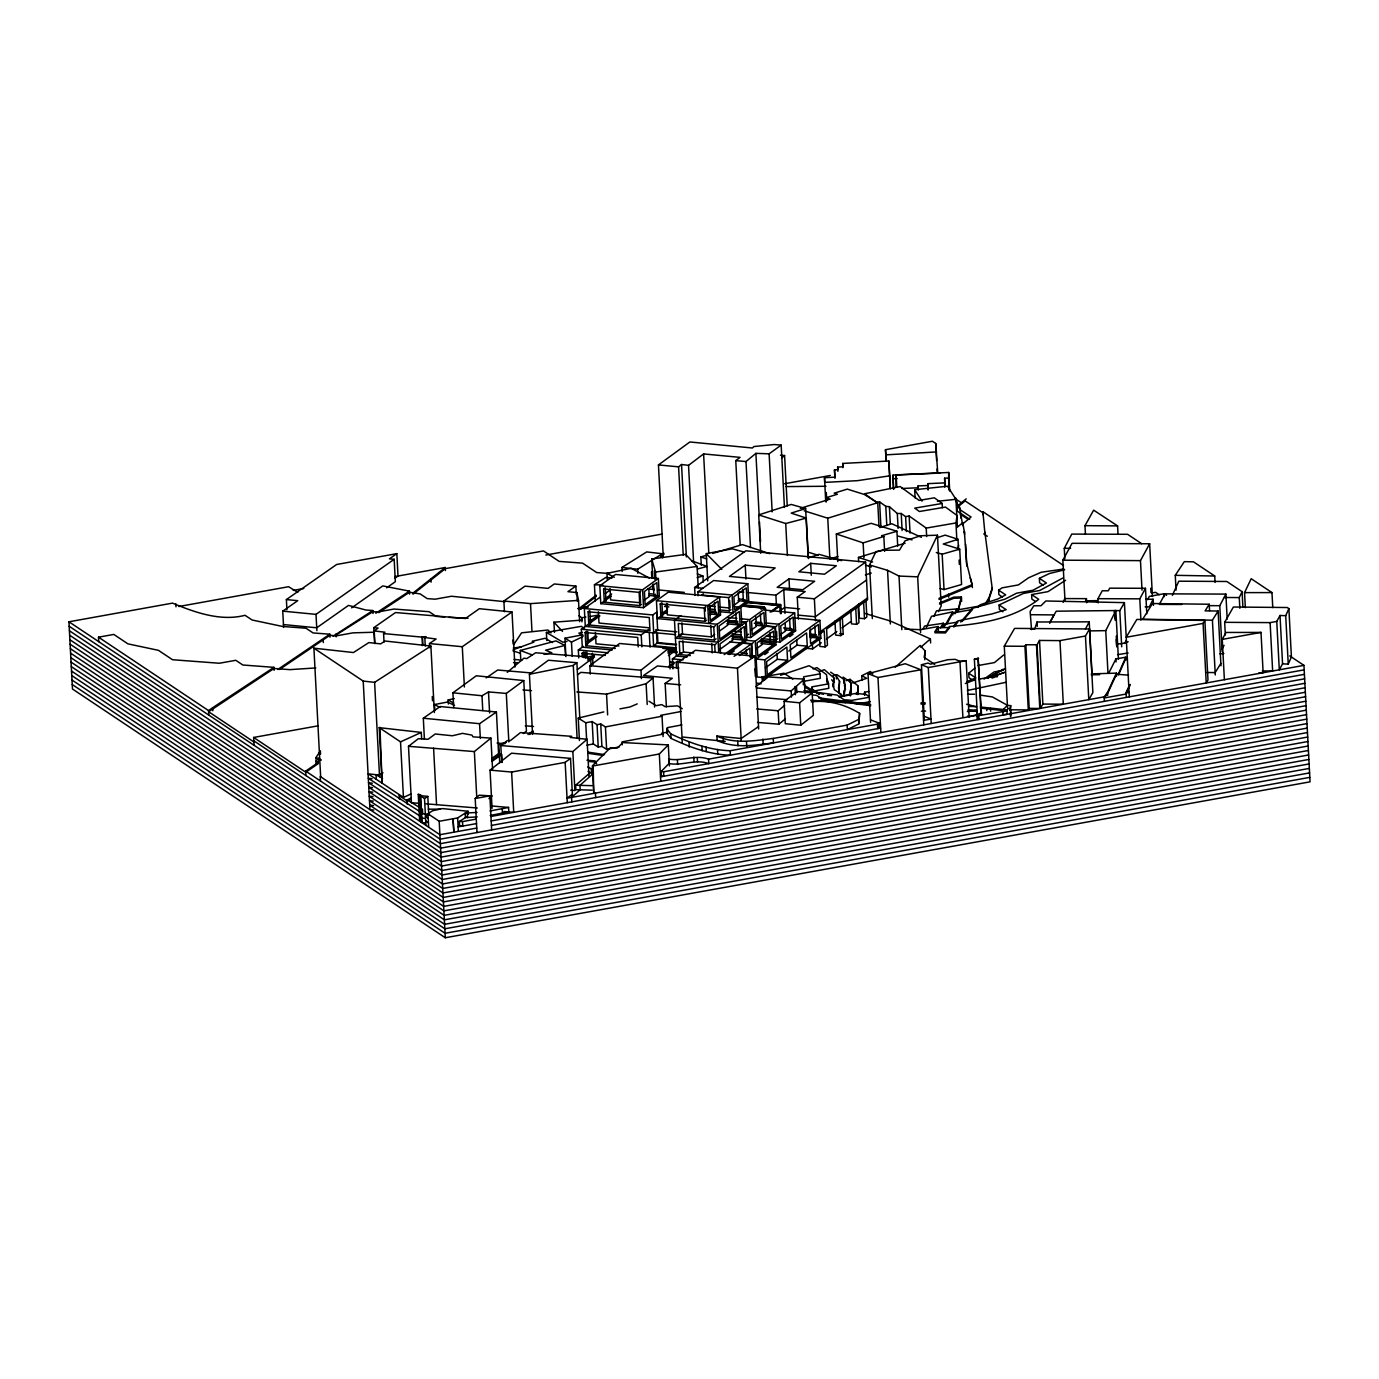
<?xml version="1.0" encoding="UTF-8"?>
<svg xmlns="http://www.w3.org/2000/svg" width="1379" height="1379" viewBox="0 0 1379 1379"><rect width="100%" height="100%" fill="white"/><g stroke="black" fill="none" stroke-linecap="round" stroke-linejoin="round"><path stroke-width="1.5" d="M857.876 694.62L857.772 685.639L850.05 679.33L845.965 680.709M857.962 694.102L857.772 685.639M895.954 486.787L896.16 474.859L948.718 472.48L949.7 491.079M944.77 487.028L944.632 478.203L948.597 478.03L948.718 472.48M864.512 694.93L864.581 692.189L868.667 691.465M893.368 488.942L892.971 475.134L939.926 473.066M927.946 489.631L927.808 483.65L944.546 482.891M832.83 675.986L836.881 674.624L843.638 679.14L845.241 684.829L843.896 696.067M1096.581 602.192L1096.77 600.623L1085.583 600.813L1086.445 598.641L1064.76 598.572L1063.106 602.33M833.157 686.966L833.864 677.83L824.383 669.694L820.315 671.056M833.519 686.414L833.864 677.83M839.552 681.329L838.742 691.982L839.552 681.329L836.295 675.934L830.641 672.159M956.854 539.965L955.957 522.951L957.043 515.505L945.494 507.076L919.397 511.506L914.742 508.127L942.15 503.473L942.374 507.731M958.06 548.79L958.595 545.067M803.267 684.811L803.681 676.813L820.057 673.848L820.281 678.33L803.905 681.295M858.496 719.528L847.137 725.113L847.361 729.594L858.721 723.992L859.617 713.339C844.913 704.41 828.693 699.911 811.231 701.859M858.721 723.992L859.617 713.339M895.161 667.229L920.172 645.475L925.257 651.129L924.137 657.318L934.721 664.385M924.74 659.731L925.257 651.129M1010.1 708.754L1010.704 705.652L1007.377 705.29L1002.774 710.082L1002.998 714.563L1007.153 714.356L1006.911 709.875C1013.841 701.963 1009.325 731.818 1010.704 705.652M845.241 684.829L844.172 695.533L843.948 691.051M957.784 611.173L961.387 596.952L953.785 597.141L939.513 602.968M958.353 610.259L961.439 598.055L953.837 598.245L939.564 604.088M849.292 694.602L850.929 688.328L850.36 695.947M984.796 604.519L989.036 597.693L992.242 587.868M1092.047 675.607L1089.238 621.843L1037.042 621.998L1034.664 629.152L1030.372 628.945M1118.403 673.883L1125.781 657.18L1115.904 658.955L1108.923 672.814M1118.472 675.003L1125.85 658.3L1127.453 658.007M1285.711 615.689L1280.022 615.482L1276.764 621.429L1279.298 669.815L1282.556 663.868L1288.245 664.075L1285.711 615.689L1288.882 608.622L1287.228 607.518L1233.378 607.019L1224.673 622.325L1225.328 634.943M1288.245 664.075L1291.416 657.007L1288.882 608.622M1172.357 595.366L1178.804 581.197L1226.827 581.49L1242.1 591.677L1242.875 606.639M1104.424 701.342L1104.183 696.86L1107.492 692.413L1116.438 673.124L1091.41 673.883M1129.47 685.208L1125.867 692.947L1126.384 696.843M1130.366 684.536L1125.919 694.068L1104.234 697.981L1107.561 693.534L1116.507 674.245L1128.574 675.141M1114.111 612.328L1114.921 610.587L1119.8 610.638L1124.419 602.64L1045.834 600.985L1041.024 605.726L1033.785 605.795L1030.13 611.604L1031.544 629.617M920.603 632.599L917.673 576.836L937.461 535.19L920.638 535.759L905.055 540.809L899.504 550.118L883.112 550.29L875.872 551.686L869.528 564.959L872.338 618.585M922.999 629.289L924.551 626.049L943.426 623.256L943.581 626.238L943.339 623.274L940.426 627.91M926.24 627.462L931.549 616.275L952.699 611.897L952.855 614.879M933.807 616.499L936.513 610.794L956.94 608.897L957.095 611.897M938.461 611.655L941.167 605.984L937.461 535.19M1239.842 608.26L1239.273 597.572L1242.1 591.677M1245.34 607.656L1244.547 592.625L1251.184 578.715L1271.972 592.591L1272.765 607.622M1145.708 599.244L1153.137 599.244L1149.362 606.846L1145.156 606.829M1107.958 672.935L1105.751 630.651L1115.87 610.552L1056.245 611.19L1050.229 621.395M1049.712 623.342L1054.021 614.913L1030.768 614.706M1085.48 628.979L1089.238 621.843M1064.812 558.771L1064.278 548.29L1071.759 534.087L1127.574 534.294L1141.64 543.671M1222.156 651.543L1219.76 605.691L1225.879 594.108L1164.979 593.849L1159.36 604.398L1181.734 604.485M1222.035 649.147L1224.052 645.338M1140.916 620.067L1139.795 598.848L1145.466 588.299L1109.699 588.161L1108.285 590.798L1102.235 590.781L1097.96 598.693L1098.184 602.933M952.699 611.897L944.718 626.083M946.908 623.894L952.751 613.017L972.557 609.432L962.059 621.498M954.94 612.638L956.94 608.897M954.992 613.758L957.009 610.018L980.228 605.898M1224.38 679.709L1222.259 639.391L1226.034 632.461L1261.009 632.409L1263.13 672.728L1259.01 672.728M1064.967 600.279L1062.864 560.184L1072.069 543.309L1149.655 543.757L1152.43 596.504M1142.019 590.16L1140.467 560.632L1149.655 543.757M1147.518 599.744L1149.328 596.4L1164.152 593.711L1166.6 595.349M1085.428 534.052L1084.98 525.675L1093.65 510.161L1117.593 525.899L1118.024 534.276M1039.525 640.442L1042.869 704.066L1040.387 708.358L1037.06 644.751L1039.525 640.442L1059.968 640.614L1085.463 636.012L1089.531 628.979L1014.582 628.393L1004.291 646.148L1007.515 707.651M1124.54 643.476L1126.384 640.27M1007.377 705.29L992.449 696.964L980.503 695.137M1009.687 709.771L1028.286 709.926L1024.942 646.303L1025.855 644.769L1037.06 644.751M1028.286 709.926L1029.182 708.375L1025.855 644.769M1203.091 623.394L1204.867 620.429L1136.848 619.43L1126.195 637.27L1203.091 623.394L1206.229 682.984L1207.987 680.002L1204.867 620.429M856.118 694.258L857.721 691.62M985.916 603.933L989.105 598.814L992.294 588.988L984.865 532.104M1218.105 611.035L1212.417 620.171L1142.657 619.309L1152.499 603.537L1209.228 604.243L1205.091 610.88L1218.105 611.035L1220.967 665.833M1220.846 663.454L1215.158 672.59L1206.711 672.487M904.745 629.048L920.448 629.686L938.203 626.531L934.91 631.668L945.373 631.806L949.597 626.462C980.624 624.153 1013.444 618.861 1038.697 599.313L1031.63 594.59L1031.871 599.072L1035.405 601.434M941.478 627.479L943.477 624.377L957.819 622.067L953.854 627.066M316.325 763.932L315.981 757.588L320.376 750.814L320.549 754.175M1176.046 590.178L1175.27 575.319L1184.32 561.649L1193.456 561.822L1214.727 576.008L1215.071 582.386M513.574 644.855L521.59 632.823L547.946 630.013L551.031 632.892M666.729 728.698L670.815 733.938C689.534 742.643 708.996 750.107 730.163 750.728L730.405 755.209C709.237 754.589 689.776 747.125 671.056 738.42L666.971 733.18L667.453 727.629L681.915 724.906M666.971 733.18L667.453 727.629M953.803 625.945L957.767 620.946L991.829 613.983L1006.187 609.69L999.12 604.985L1023.408 593.435L1039.783 590.471L1062.761 578.06M960.68 622.05L972.505 608.311L1004.826 599.227L1016.582 593.194L1032.957 590.246L1046.437 583.024L1039.387 578.318L1049.471 573.509L1064.657 569.768M492.062 808.335L490.062 770.137L511.54 753.193L570.51 758.381L572.509 796.579M791.494 697.136L791.167 690.931L804.267 679.123L768.31 676.968L755.847 686.552M979.4 713.408L976.78 715.925L1006.98 710.995L980.331 708.099M977.694 607.449L980.159 604.778L997.913 598.951L1005.705 594.883L998.655 590.178L1002.085 587.85L1018.46 584.903L1028.596 577.784L1041.128 572.268L1063.899 569.01M384.034 642.062L383.586 633.582L384.913 632.203L374.209 630.927L374.864 643.648M659.317 754.003L668.298 744.901L622.808 742.574L617.413 748.021L610.414 747.659L592.332 765.879L593.763 793.218L593.177 765.931L659.317 754.003L660.748 781.324M668.763 759.053C682.157 761.656 695.171 754.175 708.547 759.139L708.789 763.621C695.412 758.657 682.398 766.138 669.005 763.535L669.039 758.795M661.041 771.585L663.558 771.775L663.782 776.256L661.282 776.067L661.041 771.585L669.263 763.276M422.474 645.596L422.043 637.115L426.077 636.615L424.818 637.512L425.266 645.993M920.844 647.234L930.411 638.908L890.213 620.946L864.995 613.448M501.68 761.966L500.818 745.556L572.854 751.555L587.075 739.316L589.005 776.239M592.16 790.15L575.87 789.702L575.629 785.22L588.885 773.809M781.548 458.052L784.582 455.535L787.237 505.938M740.161 544.515L735.765 460.638L746.005 461.534L755.899 453.363L769.12 453.812L781.169 445.107L784.444 507.472M756.795 708.961L778.17 710.771L784.668 705.41M757.502 722.406L778.876 724.216L785.375 718.838M969.661 519.349L957.112 510.988L956.888 506.507L966.196 498.836M956.836 527.571L962.783 522.693L964.455 532.604M962.835 523.813L971.057 517.039L960.008 509.661L958.922 505.99L965.11 500.905L982.934 512.781M972.523 680.037L968.989 677.692L968.747 673.211L974.953 668.108M1003.757 654.939L994.431 662.592L978.073 665.54M576.887 691.93L606.553 694.12L646.113 683.708L653.077 678.003L654.594 707.082M412.942 593.091L445.262 567.51L445.417 570.51M476.979 832.554L475.203 798.493L479.271 795.183L489.89 795.855L491.665 829.899M419.837 803.371L411.459 802.768L408.494 746.315L474.359 751.572L490.924 738.127L492.562 769.482M488.907 798.596L492.234 795.907M277.696 669.522L329.84 634.202L329.995 637.184M333.046 636.271L372.83 610.535L372.985 613.517M590.281 674.107L589.85 665.712L640.976 670.211L668.987 647.992L670.073 668.97M577.525 674.969L580.8 672.366L653.077 678.003M663.299 557.392L658.455 464.93L678.589 466.843L681.536 464.516L688.535 465.344L703.6 453.932L740.04 457.363L735.765 460.638M784.099 701.29L799.596 702.807L812.197 692.947L813.369 715.356L800.768 725.216L785.272 723.682L784.099 701.29L797.407 691.534L812.197 692.947M579.404 608.242L596.228 595.194M579.473 609.363L596.28 596.314M412.993 594.211L445.331 568.631L543.498 550.928L559.15 561.391L582.593 563.149L596.711 572.561L609.484 573.526M408.494 746.315L418.337 738.696L428.093 739.265L435.23 733.99L452.381 735.765L462.534 733.352L471.946 735.11L472.963 736.851L490.924 738.127M589.85 665.712L619.585 643.493L668.987 647.992M500.818 745.556L507.248 740.644L510.471 740.54L520.486 732.577L571.682 736.334L570.182 737.42L587.075 739.316M507.248 672.349L523.986 658.197L526.847 658.559L535.69 652.767L586.265 656.818L590.729 659.61L591.074 665.971M577.387 669.625L590.729 659.61M532.553 734.352L529.415 674.279L573.285 665.419L576.887 662.73L579.818 718.511M490.062 770.137L511.626 772.033L565.166 762.38L570.51 758.381M572.388 794.235L567.045 798.217L1303.948 665.367L1310.05 781.841L445.296 937.754L72.466 689L68.95 621.791L172.513 603.123C194.577 612.328 220.726 621.67 245.031 615.293L252.098 619.998L282.592 626.462L306.017 628.221L313.085 632.944L329.84 634.202M374.209 630.927L378.087 628.048L373.795 627.686L374.588 642.511M529.415 674.279L548.411 660.231L576.887 662.73M453.691 707.565L452.915 692.81L481.995 695.757L488.494 691.913L506.3 693.43L523.779 680.554L526.433 731.163L523.262 733.507M658.455 464.93L689.862 441.969L752.4 448.003L753.899 446.555L774.257 444.538L781.169 445.107M452.915 692.81L476.307 675.779L523.779 680.554M666.385 706.806L665.161 683.467L672.28 678.296L643.51 675.555L657.421 665.971L678.847 667.97M419.819 795.373L420.595 794.821L422.008 821.694L421.233 822.263L419.819 795.373L418.251 794.338L419.664 821.212L422.008 821.694M527.985 734.559L533.035 730.904M529.726 734.473L533.104 732.025M599.831 585.747L615.603 574.457L658.369 578.49L659.3 596.418L643.545 607.708L600.779 603.657L599.831 585.747L642.597 589.781L658.369 578.49M603.623 589.005L605.295 587.799L605.984 601.02L604.312 602.209L603.623 589.005L639.115 592.349L640.787 591.16M584.334 608.501L652.767 614.965L656.714 612.138L657.645 630.065L653.698 632.892L585.282 626.411L584.334 608.501L600.106 597.21M605.364 593.453L610.604 589.678M605.467 598.452L611.673 594.004M588.126 611.759L649.285 617.533L649.974 630.755L588.816 624.963L588.126 611.759L589.798 610.552M600.779 603.657L611.276 596.142M590.178 621.05L598.469 615.12L590.091 616.482M612.207 649.992L582.283 647.165L581.335 629.238L599.917 615.93M588.816 624.963L590.505 623.773L589.902 612.448M615.275 648.492L585.816 645.717L585.127 632.496L586.799 631.289M644.045 600.279L649.25 596.555L648.854 589.005M587.247 641.752L595.694 635.702M604.312 602.209L639.804 605.571L641.494 604.364M653.301 584.144L653.905 595.487L655.577 594.28M578.749 657.955L578.335 649.974L583.403 646.355M586.782 643.941L596.917 636.684M585.816 645.717L587.488 644.51L586.902 633.185M657.542 595.814L645.113 604.709L644.424 591.505L656.835 582.61L657.542 595.814L653.905 595.487M582.317 657.007L582.128 653.232L583.8 652.043L584.093 657.697M698.067 595.797L697.86 591.815L713.615 580.525L747.832 583.748L748.78 601.675L717.252 624.256L657.369 618.602L656.438 600.675L668.263 592.212L719.579 597.055L720.51 614.982L708.703 623.446L707.755 605.519L719.579 597.055M660.231 603.933L661.903 602.726L662.592 615.948L660.92 617.154L660.231 603.933L704.273 608.087L705.945 606.898M587.626 660.076L594.383 655.232M667.867 604.14L664.592 606.501L668.867 606.898M589.419 660.644L594.47 657.025M695.05 595.452L694.637 587.488L745.849 550.807L865.598 562.115L867.563 599.762L826.59 629.1L827.434 645.234L825.073 646.923L819.936 646.441L819.522 638.374M660.644 614.396L667.436 609.535L667.126 603.864M657.369 618.602L667.505 611.345M581.335 629.238L641.218 634.892L649.095 629.255M703.324 593.866L701.652 595.073L728.595 597.607L730.267 596.418M745.229 565.131L729.474 576.405L759.398 579.249L775.17 567.958L745.229 565.131L745.953 579.059M680.795 615.689L674.486 620.205L676.365 656.059L687.052 657.059M675.676 634.668L652.888 632.513L653.577 645.734L657.111 643.183L675.779 644.941M697.86 591.815L732.077 595.038L747.832 583.748M681.726 633.616L675.417 638.132L718.183 642.166L745.763 622.412L746.711 640.339L727.75 653.922M715.442 625.618L713.77 626.824L678.278 623.463L678.968 636.684L682.519 634.15L711.374 636.874L714.684 634.495M660.92 617.154L704.962 621.308L706.634 620.119M714.512 602.709L715.115 614.051L716.787 612.845L710.495 612.242M718.752 614.379L710.271 620.447L709.582 607.243L718.063 601.175L718.752 614.379L715.115 614.051M667.781 651.198L671.159 648.785M733.507 605.536L738.713 601.813L738.23 592.384M667.85 652.991L673.417 649.026M677.089 651.595L670.677 650.991L670.728 652.095L674.676 649.285M718.924 609.846L729.284 610.828L730.956 609.639M742.781 589.419L743.367 600.744L745.039 599.537M668.453 655.594L673.59 651.905M747.004 601.089L734.593 609.966L733.904 596.762L746.315 587.868L747.004 601.089L743.367 600.744M672.935 668.832L672.418 658.869L681.088 652.663M716.373 643.545L714.701 644.734L679.209 641.39L679.899 654.611L683.45 652.06L693.758 653.043M788.995 578.852L777.187 587.316L802.837 589.729L814.661 581.266L788.995 578.852L789.529 588.799M810.68 563.322L798.855 571.785L824.504 574.216L836.329 565.752L810.68 563.322L811.3 575.267M668.936 666.091L674.072 662.42M668.987 667.212L674.124 663.54M676.503 667.798L676.21 662.127L677.882 660.937L682.019 736.972L725.199 741.368M719.648 630.944L727.922 625.015L727.629 619.361M748.09 592.556L775.877 595.176L783.755 589.522L805.146 591.557L797.269 597.193L798.407 619.102M678.968 636.684L714.46 640.046L716.132 638.839M735.834 612.983L736.42 624.308L738.093 623.101L727.664 622.119M761.018 609.294L764.397 606.863L764.121 607.984L742.747 605.967M740.058 624.653L719.769 639.184L719.08 625.963L739.368 611.431L740.058 624.653L736.42 624.308M741.161 618.792L749.711 619.602L765.466 608.311L766.414 626.221L750.659 637.512L746.367 637.115M742.04 621.774L746.229 622.17L747.901 620.964M770.12 612.069L780.635 604.536L781.1 613.5M771.24 611.638L779.997 605.364L780.411 613.431M771.912 611.707L780.669 605.433L744.332 602.002M719.148 649.905L732.801 640.115L732.508 634.461M751.159 630.1L756.364 626.376L755.864 616.93M779.98 610.845L784.703 607.449L799.665 608.863M740.713 628.083L741.299 639.408L742.988 638.201L732.542 637.219M748.59 634.185L746.918 635.374L746.229 622.17M760.415 613.965L761.001 625.29L762.69 624.084L754.296 623.291M724.165 654.629L744.936 639.753L744.246 626.531L720.01 643.89L720.51 653.318M764.638 625.635L752.227 634.53L751.538 621.308L763.949 612.414L764.638 625.635L761.001 625.29M729.129 654.56L734.249 650.905M734.076 656.318L751.314 643.976L752.055 657.904M743.367 642.924L751.779 643.717L753.451 642.511M755.261 641.149L774.964 627.031L775.912 644.958L756.209 659.059L764.759 659.869L819.919 620.36L820.867 638.287L765.69 677.796L757.14 676.986L755.261 641.149L731.749 638.925M765.069 625.807L775.429 626.79L777.101 625.583M766.069 622.998L778.911 624.222L794.666 612.931L795.614 630.841L779.842 642.131L760.605 640.321M797.269 597.193L814.368 598.814L865.598 562.115M739.42 655.525L749.797 648.078L750.297 657.524M755.692 649.25L762.001 644.734L761.708 639.063M780.342 634.719L785.547 630.979L785.151 623.429M754.141 655.732L752.469 656.938L751.779 643.717M769.913 632.685L770.499 644.027L772.171 642.821L759.553 641.631M761.604 638.632L776.118 639.994L777.79 638.805M789.615 618.585L790.201 629.91L791.874 628.703L783.582 627.928M774.136 644.355L757.778 656.076L757.088 642.855L773.447 631.151L774.136 644.355L770.499 644.027M793.839 630.255L781.428 639.149L780.738 625.928L793.149 617.034L793.839 630.255L790.201 629.91M866.529 580.042L815.317 616.741L798.2 615.12M764.776 654.56L768.155 652.146M789.771 636.65L793.046 634.306M765.466 667.781L777.308 659.3L787.564 660.265L786.875 647.061L766.586 661.592L767.276 674.796L787.564 660.265M788.822 651.043L797.01 645.182L807.267 646.165L806.577 632.944L790.219 644.648L790.925 657.869L807.267 646.165M819.402 632.392L867.477 597.969M819.488 634.185L824.228 630.806L825.073 646.923M814.868 626.014L815.454 637.339L817.126 636.15M819.092 637.684L810.628 643.752L809.921 630.548L818.402 624.48L819.092 637.684L815.454 637.339M806.163 648.337L812.576 648.94L821.246 642.735M826.452 639.011L836.846 631.565M842.052 627.824L850.722 621.619M834.967 621.05L835.691 635.15L840.828 635.633L843.19 633.944L842.345 617.809M850.722 609.759L851.464 623.86L856.6 624.342L858.962 622.653L858.117 606.536M858.6 604.105L859.341 618.223L864.478 618.706L866.839 617.016L865.995 600.882M492.096 760.157L500.663 754.072M492.148 761.277L500.732 755.192M576.319 594.59L575.87 586.075L567.941 591.677L576.836 592.539L578.525 600.382L579.645 621.705M395.049 578.129L398.014 576.026L396.842 553.634L389.43 558.857L394.17 559.305L395.342 581.697L386.654 587.816M283.609 627.428L282.747 611.138L316.015 614.362L394.17 559.305M351.611 607.863L382.793 585.903L409.442 591.143L409.597 594.125M504.438 611.69L503.887 601.02L525.02 586.144L548.066 588.385L554.324 583.972L575.87 586.075M208.781 715.098L208.557 710.616L212.642 707.737L273.956 667.35L274.111 670.332M580.887 609.242L584.179 606.932L587.799 607.07M499.732 762.759L498.767 744.436L506.248 742.367M286.918 609.759L286.384 599.572L336.631 564.494L396.842 553.634M429.714 647.802L429.49 643.562L462.293 646.717L512.023 611.983L514.919 667.074M282.747 611.138L297.743 600.675L286.384 599.572M373.795 627.686L395.514 612.535L465.447 618.516L479.323 608.708L512.023 611.983M424.404 739.178L423.319 718.218L440.16 706.531L496.423 712.012L498.715 756.071M423.319 718.218L479.564 723.699L496.423 712.012M491.855 758.364L498.595 753.675M305.948 775.601L305.707 771.12L318.342 762.397L318.118 757.933L321.359 760.088M486.235 677.899L497.664 670.022L531.984 673.004M429.49 643.562L436.126 639.011L424.818 637.512M754.83 656.283L695.481 650.267L678.089 662.161L737.455 668.194L754.83 656.283L758.64 728.957M758.519 726.612L741.144 738.523L716.873 736.058L717.149 740.557C735.455 748.831 754.537 745.177 773.498 742.919L773.257 738.437L847.137 725.113M660.438 555.582L663.902 553.22M660.507 556.702L663.954 554.341M409.442 591.143L375.829 613.259M378.656 612.621L409.494 592.263L420.147 593.901L427.197 598.607L435.109 599.193L451.485 596.245L505.248 601.727M279.506 669.487L329.891 635.323L336.562 635.822L352.938 632.858L372.847 632.271M428.662 827.21L427.955 813.782L432.575 810.766L442.452 808.577L468.067 811.266L468.222 814.265M877.458 724.165L879.406 723.268L879.647 727.733L877.699 728.646L877.458 724.165L730.163 750.728M1003.102 669.28L987.692 678.158M320.652 776.756L313.912 648.182L363.211 681.088L374.605 682.329L430.886 646.062L434.368 712.495M382.983 772.792L379.466 775.067L368.072 773.826L403.444 797.407L410.994 793.976M453.001 818.781L453.881 832.192L453.053 818.747M427.955 813.782L439.194 821.263L457.638 817.954L468.067 811.266M476.272 819.109L462.534 821.591L462.775 826.073L459.586 825.952L459.345 821.488L466.498 816.902M425.939 825.4L424.525 798.51L427.8 796.424L428.783 815.041M336.08 634.995L372.882 611.655L377.587 612L393.963 609.053L429.11 611.69L436.178 616.396L444.693 617.034M595.28 601.02L594.435 584.73L605.898 577.439L612.086 577.939M988.519 677.761L999.189 671.004M622.188 571.492L621.981 567.424L646.717 551.91L662.351 553.737L662.575 557.806M621.981 567.424L637.65 569.234L662.351 553.737M984.054 679.089L994.121 671.935L1003.291 670.263M1065.605 580.249L1048.006 591.643L1031.63 594.59M1005.446 668.505L993.725 674.555L997.241 676.899M862.013 680.192L861.772 675.71L870.339 671.487L872.89 673.986M565.924 656.559L564.959 638.236L571.475 642.097L582.61 636.719M379.932 727.319L382.138 783.203L379.225 727.647L421.302 732.421L421.629 738.834M382.604 778.394L376.071 774.826L376.312 779.307M379.225 727.647L400.531 741.868L421.302 732.421M407.357 804.353L407.133 799.872L410.89 798.165M410.942 799.286L407.184 800.992L399.307 795.735M939.013 598.331L972.229 584.593L970.23 577.835M939.065 599.451L972.298 585.713L966.627 563.097L965.628 544.171M637.236 703.893L630.013 706.979L619.947 708.875M991.242 677.417L1004.05 672.538M966.627 681.709L975.815 677.916L968.747 673.211M992.122 678.106L997.5 676.003M965.3 683.536L974.712 679.899M809.214 557.65L819.005 554.341L841.552 560.65M792.856 679.14L784.03 673.245L761.949 676.934L764.569 679.95M762.328 681.364L762.087 676.882M780.6 675.245L809.042 665.729L819.16 671.435L820.057 673.848M813.041 668.936L816.954 667.626L826.504 674.641L827.641 683.432M852.756 682.984L866.702 678.313L861.772 675.71M937.082 537.776L945.132 535.104L958.009 539.292L958.543 549.687M760.725 553.289L758.709 514.901L791.236 504.438L805.612 508.523L808.18 557.564M1004.86 672.28L991.087 676.951L978.797 679.175M958.009 539.292L943.27 544.015L959.715 549.135L961.577 584.524L944.029 589.591L940.133 588.471M805.612 508.523L791.201 513.109L806.267 518.09L808.387 558.598M879.647 527.605L891.799 523.744L921.379 537.31M826.211 502.059L825.987 497.767L837.432 494.234L834.157 493.182L847.309 489.114L864.185 494.406L877.751 502.714L878.992 526.313M800.303 508.334L830.158 499.095L825.987 497.767M804.198 510.799L827.762 518.211L877.751 502.714M829.882 558.978L837.898 556.495M837.794 561.581L836.346 533.983L871.097 523.313L896.936 531.243L897.712 546.118M836.346 533.983L863.133 542.878L883.836 536.5L884.611 551.359M865.374 574.905L871.252 573.078M858.652 561.667L858.427 557.426L905.107 543.205M513.143 649.75L533.863 642.166L532.191 641.304L545.153 638.253L552.41 642.58M967.369 690.5L1005.687 682.364M701.273 565.218L700.842 556.961L706.772 555.185M712.702 553.427L742.367 544.602L769.758 553.703M896.936 531.243L881.646 535.724L883.836 536.5M936.324 552.514L942.167 554.203L959.715 549.135M697.395 569.044L706.944 566.441L691.896 560.839M697.136 577.629L702.945 576.043L703.256 582.145M870.597 722.424L868.029 673.676L905.245 663.73L920.913 669.763L923.792 724.854M520.814 660.61L520.279 650.44L555.996 640.907L564.942 645.458L565.476 655.646M758.709 514.901L785.72 523.52L806.267 518.09M924.275 718.683L921.448 664.747L927.981 663.075L930.635 664.144L947.804 659.714L955.164 659.334L959.956 661.282L966.162 660.696L969.109 716.684L967.575 716.08M968.041 709.651L976.487 710.323L977.573 719.131L974.367 659.214L978.125 658.248L981.538 714.443L663.558 771.775M977.315 715.218L981.538 714.443M564.942 645.458L545.584 650.198L551.841 652.767L544.015 654.404M976.487 710.323L967.334 711.598M977.177 711.288L968.092 710.771M969.058 716.666L977.349 714.65M448.365 704.014L448.158 699.946L454.277 698.601M607.277 579.456L606.967 573.354L631.134 568.286L649.492 578.146M489.976 810.955L508.575 807.439L508.817 811.921L490.2 815.437M564.959 638.236L582.679 634.788M434.816 710.65L434.506 704.548L447.451 702.049L454.536 705.393M579.421 740.489L578.249 718.097L585.73 722.786L592.16 721.562L597.055 724.664L600.727 723.975L605.433 726.905L662.041 716.235L663.109 736.593M681.226 711.461L660.61 715.356L662.041 716.235M586.902 745.177L593.332 743.971L598.227 747.073L601.899 746.384L606.622 749.314L619.188 746.935M667.729 732.111L661.541 733.283L662.971 734.162L622.084 741.868L622.239 744.85M582.438 632.444L578.887 633.116L583.231 635.96M567.062 641.407L562.822 642.2L546.394 632.409L546.808 640.545M603.83 711.892L578.249 718.097M886.007 460.362L885.456 449.709L932.411 441.246L935.72 443.452L937.754 473.187M784.668 483.719L830.33 475.479M178.891 606.501L288.573 586.713L297.778 592.349M293.227 590.402L303.794 588.505M394.618 576.646L445.262 567.51M545.843 555.03L662.058 534.087M98.736 641.666L98.495 637.184L113.802 634.426L127.919 643.855L158.413 650.319L172.53 659.731L219.399 663.247L235.775 660.3L242.842 665.006L273.956 667.35M315.808 667.936L289.762 669.642L274.025 668.47L208.608 711.736L253.874 741.936M585.782 657.335L593.97 655.87M254.046 745.298L253.633 737.455L318.066 725.837M1151.465 593.056L1155.568 592.315L1159.136 594.694M819.333 693.878L812.265 689.172L812.179 686.811L828.555 683.846L828.796 688.328L812.421 691.293M921.448 664.747L928.291 667.522L966.162 660.696M974.367 659.214L978.607 658.455M868.029 673.676L877.975 677.503L920.913 669.763M1116.645 643.786L1121.541 643.786L1128.16 641.718M839.466 696.361L855.842 693.413L865.874 694.395L869.408 696.757M839.018 696.929L851.308 694.706M1224.673 622.325L1270.111 622.618L1276.764 621.429M868.322 697.412L851.946 700.36L844.138 699.774L837.07 695.068L803.957 690.569M870.287 701.635L861.185 703.29L823.711 700.067L816.644 695.361L812.421 694.93M1222.259 639.391L1261.009 632.409M716.908 736.076C735.231 744.35 754.296 740.695 773.257 738.437M475.203 798.493L489.89 795.855M708.547 759.139L880.629 728.112M923.551 720.372L930.98 719.045L924.137 716.27M660.507 776.842L1104.183 696.86M1125.867 692.947L1129.091 692.379M490.958 816.454L1304.172 669.849M458.104 826.9L476.513 823.591M491.2 820.936L1304.413 674.331M476.755 828.072L439.901 834.709L368.779 787.254L372.571 787.668M491.424 825.418L1304.655 678.813M1304.879 683.294L440.142 839.19L369.02 791.736L372.813 792.149M1305.12 687.759L440.366 843.672L369.244 796.217L373.054 796.631M1305.361 692.241L440.608 848.154L369.486 800.699L373.278 801.113M1305.585 696.723L440.832 852.636L369.727 805.181L373.519 805.595M1305.827 701.204L441.073 857.117L320.187 776.446L320.428 780.928M1306.051 705.686L441.314 861.599L305.707 771.12M1306.292 710.168L441.539 866.064L253.805 740.816M1306.534 714.65L441.78 870.545L68.95 621.791M1306.758 719.131L442.021 875.027L69.191 626.273M1306.999 723.613L442.245 879.509L69.415 630.755M1307.24 728.095L442.487 883.991L69.657 635.236M1307.464 732.559L442.711 888.472L69.881 639.718M1307.706 737.041L442.952 892.954L70.122 644.2M1307.93 741.523L443.193 897.436L70.363 648.664M1308.171 746.005L443.417 901.918L70.588 653.146M1308.412 750.486L443.659 906.399L70.829 657.628M1308.637 754.968L443.9 910.864L71.07 662.11M1308.878 759.45L444.124 915.346L71.294 666.591M1309.119 763.932L444.366 919.827L71.536 671.073M1309.343 768.413L444.59 924.309L71.76 675.555M1309.585 772.895L444.831 928.791L72.001 680.037M1309.809 777.36L445.072 933.273L72.242 684.518M942.15 503.473L934.393 497.819L919.121 500.387L900.177 486.546L864.616 493.751L876.441 502.37L879.595 501.853L885.801 506.352L889.403 506.662L897.315 513.505L901.228 513.488L905.607 516.625L909.157 516.022L926.223 528.088L955.957 522.951M546.394 632.409L581.386 626.325L584.575 628.893M707.72 580.869L706.289 553.617L732.283 548.825L744.453 552.169M1117.576 654.646L1128.143 653.008M889.61 475.841L857.479 480.668L824.711 482.391L824.504 477.72L834.898 477.168L834.485 469.86L837.76 469.687L837.674 467.085L842.879 466.809L842.707 463.43L888.869 461.017L890.317 488.597L888.869 461.017M578.852 615.689L581.731 617.723L585.92 617.102M579.214 608.432L587.54 607.225M577.646 608.57L587.833 607.088M652.732 578.18L651.715 558.943L685.604 554.392L697.119 566.441L698.239 587.816M651.715 558.943L655.525 572.026L697.119 566.441M513.281 648.027L521.262 646.958M1219.915 653.853L1223.862 653.405M915.104 497.974L914.673 489.717L947.511 486.201L955.94 499.301L957.354 526.175M937.444 501.267L955.94 499.301M477.255 816.902L465.412 817.592L465.188 813.11L477.031 812.421M554.461 632.375L553.927 622.188L582.214 620.085M376.071 774.826L381.914 774.412M503.887 601.02L530.519 603.623L578.525 600.382M885.456 449.709L886.042 454.846L936.651 451.916M1006.911 709.875L980.279 706.979M901.987 488.494L918.138 487.77L918.104 485.925L927.722 485.494M892.851 478.754L897.108 478.582M868.012 703.514L856.807 703.962L870.718 705.703M921.413 711.219L925.637 711.081M920.948 702.928L925.137 702.859M921 704.048L925.188 703.979M969.334 706.462L976.591 706.634M1088.945 630.91L1105.751 630.651M1091.237 674.814L1099.649 674.676M786.082 486.597L825.969 486.27M967.575 694.258L974.539 694.223M428.283 809.197L439.953 809.128M1244.547 592.625L1271.972 592.591M1064.278 548.29L1070.587 548.325M1097.96 598.693L1139.795 598.848M1209.228 605.64L1219.76 605.691M1084.98 525.675L1117.593 525.899M1062.864 560.184L1140.467 560.632M1224.466 597.486L1239.273 597.572M1262.319 670.935L1272.645 671.004L1270.111 622.618M1004.291 646.148L1024.942 646.303M1042.869 704.066L1063.312 704.221L1059.968 640.614M1029.182 708.375L1039.8 708.461L1036.474 644.855M468.067 618.24L448.951 617.361M588.574 620.171L592.815 620.222M513.522 662.678L517.556 662.747M1175.27 575.319L1214.727 576.008M810.576 700.204L870.666 704.583M575.629 785.22L591.919 785.668M459.345 821.488L462.534 821.591M594.435 584.73L602.882 585.041M869.528 564.959L887.559 570.32L899.005 576.06L917.673 576.836M780.462 455.225L784.582 455.535M426.094 803.836L477.306 808.008M372.83 610.535L365.814 610.001L348.508 605.398L316.722 627.79L283.453 624.566M976.711 714.805L978.694 714.96L978.935 719.442L976.953 719.286M586.937 760.225L595.09 760.898L596.624 763.776M589.04 761.518L595.159 762.018M570.665 790.184L574.888 790.529L572.854 751.555M497.078 743.04L504.99 743.712M756.33 687.931L791.167 690.931M827.521 695.326L831.503 695.671M756.588 697.05L787.099 699.687M665.161 683.467L680.657 684.829M491.941 805.991L508.575 807.439M503.938 811.49L513.729 812.352L511.626 772.033M522.934 689.879L531.518 690.655M525.261 725.768L533.535 726.509M383.586 633.582L422.043 637.115M498.767 744.436L502.266 744.763M694.637 587.488L703.187 588.299M739.54 591.746L743.815 592.143M647.94 588.954L654.353 589.557M658.628 589.953L684.294 592.384M738.834 598.951L742.971 599.348M738.075 600.658L780.635 604.536M746.142 602.433L780.359 605.657L780.79 613.724M649.302 593.694L653.491 594.09M648.613 595.4L659.3 596.418M743.022 604.847L764.397 606.863M743.057 605.743L764.449 607.76M741.954 606.088L765.466 608.311M734.473 606.708L740.885 607.329L741.833 625.239L726.871 623.825M764.724 610.087L794.666 612.931M656.438 600.675L707.755 605.519M708.668 606.002L715.08 606.605M719.355 607.019L730.043 608.036L729.646 600.468M708.565 608.863L714.77 609.466M794.27 617.93L819.919 620.36M709.495 610.742L715.908 611.345M720.183 611.759L733.007 612.966L732.077 595.038M709.823 613.965L720.51 614.982M728.336 617.568L736.886 618.378M660.989 612.552L667.402 613.155M755.382 621.998L761.794 622.601M727.354 620.378L737.834 621.377M705.738 618.516L667.246 614.862L666.643 603.537M726.526 620.602L737.213 621.601M741.488 622.015L745.763 622.412M755.726 625.221L774.964 627.031M839.777 633.616L843.19 633.944M784.91 629.841L795.614 630.841M809.835 634.047L816.247 634.65M810.921 635.564L815.058 635.943M809.921 635.84L816.334 636.443M810.162 637.27L820.867 638.287M734.852 631.358L741.281 631.978M766.19 636.184L776.877 637.201L776.584 631.53M732.232 633.995L740.626 634.788M649.319 627.807L599.003 623.049L598.4 611.724M731.404 635.702L742.092 636.702M655.508 629.858L676.882 631.875M741.299 639.408L744.936 639.753M760.932 643.545L775.912 644.958M729.939 641.942L751.314 643.976M585.127 632.496L637.736 637.46L638.218 646.906M676.555 644.389L657.904 642.614L657.404 633.185M741.109 652.974L747.315 653.577M653.577 645.734L676.365 647.889M662.868 648.389L675.693 649.595M618.981 645.975L596.004 643.803L595.4 632.478M670.728 652.095L677.141 652.715M679.899 654.611L690.345 655.594M578.335 649.974L608.277 652.819M672.418 658.869L683.105 659.886M582.128 653.232L605.278 655.421M676.21 662.127L680.399 662.523M669.522 661.886L673.624 662.282M514.057 659.403L521.831 660.213M425.421 822.918L421.629 822.522L420.216 795.631L427.8 796.424M425.18 818.437L421.388 818.04L421.767 817.213L368.538 782.772L372.347 783.203M430.886 646.062L385.069 641.028L380.638 643.89L368.865 642.58L353.438 652.543L313.912 648.182M372.106 778.721L368.314 778.308L421.543 812.748L421.147 813.558L428.748 814.351L425.473 816.437L428.197 818.264M373.761 810.076L369.951 809.663L363.211 681.088M837.57 701.532L845.948 702.532M854.342 703.531L858.531 704.031M587.747 766.948L592.591 769.465M587.988 771.413L592.815 773.947L579.938 785.341L580.18 789.822L571.578 797.407L571.82 801.888M864.392 703.669L818.643 697.843M820.798 699.256L835.484 701.273M587.73 752.107L604.536 754.606M587.782 753.227L602.485 755.416M757.054 683.105L761.156 683.846M418.251 794.338L420.595 794.821M823.556 694.327L813.627 691.844L805.215 687.38M966.576 704.221L976.28 706.755M897.781 536.017L912.053 539.878M808.301 552.186L818.109 555.272M865.426 565.097L871.304 566.959M858.427 557.426L872.648 562.011M513.057 650.871L519.969 653.146M700.842 556.961L706.703 558.909M1009.962 709.789L1010.928 710.133M697.291 573.94L702.945 576.043M520.279 650.44L532.208 654.956M870.459 719.821L879.406 723.268M434.506 704.548L439.987 707.444M819.005 694.206L805.215 685.915L803.026 680.33M606.967 573.354L614.276 577.301M448.158 699.946L453.674 703.118M682.243 708.754L677.572 705.858L665.074 706.669L661.765 704.617L656.145 705.686L648.975 701.221M1289.761 655.904L1303.948 665.367M983.02 514.66L982.865 511.661L1063.519 565.476M962.077 503.197L955.526 498.836L957.974 506.507M956.888 506.507L959.939 508.541L958.853 504.869M968.144 519.418L960.232 514.143L960.887 516.315M983.744 533.863L987.312 536.241M1043.145 585.144L1039.611 582.8L1039.387 578.318M1002.412 597.021L998.879 594.659L998.655 590.178M1002.895 611.811L999.361 609.466L999.12 604.985M850.946 686.863L850.705 682.381L843.155 677.089M841.397 694.43L834.329 689.724L833.002 683.967M842.655 695.74L839.121 693.378L838.518 687.5M420.216 795.631L424.525 798.51M407.133 799.872L422.457 809.232L422.681 813.713M425.715 820.919L428.438 822.729M315.981 757.588L318.17 759.053M316.17 760.949L318.342 762.397M316.222 762.07L318.411 763.518L305.776 772.24L253.633 737.455M98.495 637.184L208.557 710.616M706.289 553.617L721.82 569.372M831.64 679.761L834.088 682.312M553.927 622.188L562.494 631.41M914.673 489.717L922.017 501.163M827.486 680.45L828.555 683.846M958.508 507.369L955.475 497.716L955.63 500.698M962.645 525.175L960.008 509.661M844.413 685.518L845.482 689.31M826.745 679.123L827.4 682.984M982.865 511.661L984.916 533.225M1280.022 615.482L1282.556 663.868M1225.879 594.108L1227.189 619.119M1212.417 620.171L1215.278 674.969M1209.228 604.243L1209.555 610.569M1164.152 593.711L1164.307 596.693M1153.137 599.244L1153.465 605.364M1150.758 588.178L1150.965 592.384M1145.466 588.299L1146.811 613.758M1124.419 602.64L1129.315 696.843M1125.781 657.18L1125.936 660.162M1119.8 610.638L1121.696 646.82M1115.87 610.552L1118.421 659.179M1116.938 643.734L1117.093 646.734M1114.921 610.587L1115.37 619.102M1116.266 636.115L1116.8 646.785M1115.042 616.154L1115.266 620.412M1116.266 639.563L1116.594 645.958M1115.904 658.955L1116.059 661.954M1116.438 673.124L1116.594 676.106M1107.492 692.413L1107.647 695.395M1089.531 628.979L1092.875 692.603L1088.789 699.636L1085.463 636.012M1086.445 598.641L1086.652 602.778M1037.042 621.998L1037.267 626.307M989.036 597.693L989.191 600.675M990.467 708.151L990.622 711.133M986.64 707.651L986.795 710.65M978.125 658.248L981.055 714.253M972.229 584.593L972.385 587.575M966.782 566.079L964.386 531.484L964.542 534.466M962.783 522.693L962.938 525.675M960.818 515.194L960.973 518.176M961.387 596.952L961.611 601.416M959.094 560.098L959.319 564.27M959.956 661.282L962.887 717.287M948.597 478.03L949.252 490.441M944.632 478.203L945.063 486.477M948.528 594.159L948.683 597.159M942.167 554.203L944.029 589.591M935.72 443.452L936.617 460.483M937.048 468.998L937.272 473.256M938.203 626.531L938.444 631.013M927.808 483.65L928.136 489.855M926.223 528.088L926.654 536.603M930.411 638.908L930.635 642.942M928.291 667.522L931.221 723.527M918.104 485.925L918.328 490.062M909.157 516.022L910.054 533.052M905.607 516.625L906.382 531.536M901.228 513.488L902.107 530.519M896.16 474.859L896.815 487.27M897.315 513.505L898.091 528.416M899.005 576.06L901.832 629.686M892.971 475.134L893.713 489.39M889.403 506.662L890.3 523.692M886.042 454.846L886.369 461.224M885.801 506.352L886.8 525.502M887.559 570.32L890.369 623.946M879.595 501.853L880.922 527.399M877.975 677.503L880.871 732.594M878.63 723.406L878.871 727.888M863.133 542.878L863.909 557.737M863.633 602.571L864.478 618.706M864.581 692.189L864.736 695.188M855.738 608.225L856.6 624.342M842.707 463.43L842.931 467.688M850.05 679.33L850.205 682.329M837.674 467.085L837.898 471.325M834.485 469.86L834.933 478.341M843.638 679.14L843.879 683.622M839.983 619.516L840.828 635.633M836.295 675.934L836.45 678.916M827.762 518.211L829.779 556.84M826.297 492.475L826.728 500.749M824.504 477.72L825.711 501.491M814.368 598.814L815.523 620.722M812.265 642.89L812.576 648.94M810.318 628.979L810.8 638.425M812.179 686.811L812.334 689.793M804.267 679.123L805.026 693.603M796.717 639.528L797.01 645.182M799.596 702.807L800.768 725.216M796.493 686.57L796.821 692.775M794.959 686.483L795.39 694.757M785.72 523.52L787.392 555.513M783.755 589.522L785.013 613.431M778.911 624.222L779.842 642.131M769.12 453.812L772.154 511.868M775.877 595.176L776.411 605.122M777.015 653.629L777.308 659.3M775.429 626.79L776.118 639.994M778.17 710.771L778.876 724.216M755.899 453.363L759.157 515.729M759.501 522.176L760.518 541.533M764.759 659.869L765.69 677.796M762.897 739.006L763.139 743.488M746.005 461.534L750.521 547.549M754.968 668.849L755.364 676.399M749.711 619.602L750.659 637.512M746.263 649.63L746.556 655.284M746.522 741.954L746.763 746.435M737.455 668.194L741.264 740.868M737.731 741.299L737.955 745.78M728.595 597.607L729.284 610.828M717.252 624.256L718.718 652.129M723.199 737.92L723.441 742.402M713.77 626.824L714.46 640.046M714.701 644.734L715.098 652.301M703.6 453.932L708.789 552.841M709.961 605.674L710.461 615.12M717.511 749.452L717.752 753.934M710.788 625.549L711.374 636.874M711.719 643.459L712.219 652.905M705.134 607.174L705.341 610.949M704.273 608.087L704.962 621.308M706.082 747.039L706.324 751.521M688.535 465.344L693.603 562.098M701.928 746.28L702.17 750.762M697.291 757.623L697.533 762.104M681.536 464.516L686.38 556.978M678.589 466.843L683.208 554.996M693.792 757.037L694.016 761.518M689.052 742.626L689.293 747.108M681.915 622.808L682.519 634.15M682.864 640.735L683.45 652.06M682.002 737.92L682.226 742.385M677.417 760.001L677.641 764.483M670.815 733.938L671.056 738.42M668.298 744.901L669.401 765.931M655.525 572.026L655.87 578.439M654.422 570.872L654.87 579.421M656.525 631.858L657.111 643.183M653.491 586.23L653.715 590.298M653.06 584.575L653.284 588.85M651.491 571.906L651.802 578.008M652.767 614.965L653.698 632.892M649.302 633.237L650.026 647.182M642.597 589.781L643.545 607.708M646.113 683.708L647.199 704.479M639.977 591.436L640.58 602.761L610.638 599.934L610.052 588.609M637.65 569.234L637.856 573.302M639.115 592.349L639.804 605.571M641.218 634.892L641.838 646.837M640.976 670.211L641.425 678.589M606.553 694.12L607.639 714.891M605.433 726.905L606.622 749.314M600.727 723.975L601.899 746.384M597.055 724.664L598.227 747.073M592.401 653.215L592.987 664.54M587.764 631.444L588.299 641.631M592.16 721.562L593.332 743.971M595.418 793.115L595.659 797.579M586.868 652.112L587.178 658.214M585.317 652.112L585.627 658.214M591.281 769.292L591.522 773.774M581.731 617.723L581.955 621.86M585.73 722.786L586.592 739.075M576.836 592.539L577.284 601.072M573.285 665.419L577.111 738.368M571.475 642.097L572.216 656.352M565.166 762.38L567.286 802.699M530.519 603.623L531.966 631.341M512.971 639.925L513.178 643.993M506.3 693.43L508.834 741.954M501.715 754.347L502.146 762.484M502.249 808.749L502.49 813.214M488.494 691.913L489.597 712.995M481.995 695.757L482.771 710.53M479.564 723.699L480.34 738.386M474.359 751.572L476.772 797.562M462.293 646.717L464.395 686.983M467.343 813.196L467.567 817.678M457.638 817.954L458.345 831.382M430.938 579.163L431.093 582.162M439.194 821.263L445.296 937.754M432.265 696.55L432.489 700.773M433.592 748.142L436.557 804.595M422.491 636.667L422.939 645.148M400.531 741.868L403.444 797.407M399.255 794.614L399.479 799.096M374.605 682.329L379.553 776.618M336.028 633.875L336.183 636.857M323.186 639.546L323.341 642.545M316.015 614.362L316.877 630.651M212.642 707.737L212.797 710.737M175.857 603.83L176.012 606.812M850.705 682.381L851.171 692.81M938.254 627.652L934.962 632.789L945.425 632.927L949.666 627.583L938.254 627.652"/></g></svg>
